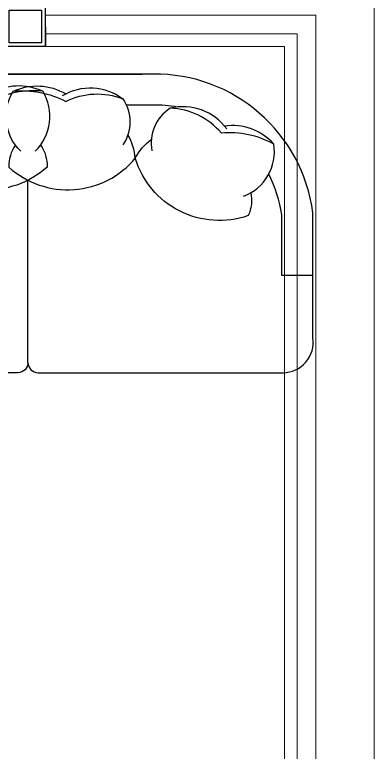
# Model space of a CAD drawing. Extents: x -678889171 to 586587, y -792238163 to 335485.
# Drawn here: x 91510 to 92485, y 65212 to 67212 of the extents above; entities that cross this region are included whole.
import ezdxf
from ezdxf.xclip import XClip

# ---------------------------------------------------------------- set-up
doc = ezdxf.new("R2010")
doc.units = 0
doc.header["$MEASUREMENT"] = 0
doc.header["$XCLIPFRAME"] = 2
doc.layers.get('0').update_dxf_attribs({"color": 8})
for name, color, linetype in [('9TH-FURN$0$XR-A-TYP-3-9-10$0$I-FURN-CHAR', 252, 'Continuous'), ('XR-A-9TH-FLOOR$0$A-SITE-PATT', 252, 'Continuous'), ('XR-A-TYP 00(OUTER)$0$A-GLAZ', 252, 'Continuous'), ('XR-A-TYP 00(OUTER)$0$A-SITE-PATT', 252, 'Continuous'), ('XR-A-TYP-4TH TO 10TH (OUTER)$0$A-DIM-IN', 252, 'Continuous')]:
    doc.layers.add(name, color=color, linetype=linetype)
doc.layers.add('XR-A-TYP 00(OUTER)$0$xref units$0$A-ELEV-P1', color=252, linetype='Continuous', lineweight=9)
doc.layers.add('XR-A-TYP 00(OUTER)$0$xref units$0$A-FLOR-HRAL-P2', color=252, linetype='Continuous', lineweight=20)

# ---------------------------------------------------------------- blocks, each defined once
blk = doc.blocks.new('9TH-FURN$0$XR-A-TYP-3-9-10$0$XREF_1BR$0$A$Ce4efe8a3')
at = {"layer": '9TH-FURN$0$XR-A-TYP-3-9-10$0$I-FURN-CHAR'}
for points in [[(-37.8, -167.9, -0.306663), (0, 0, -0.30633), (129.9, -21.7, 0.872847)], [(78.3, -324.2, 0.165541), (137.3, -353.3, 0.425989), (173.5, 6.6, 0.121523), (104.3, -3.2, -7.115464)], [(-74.1, -304.2, -0.14773), (-19.7, -161.4, -0.213343), (0, 0, -0.178662)], [(97.8, -312.1, -0.356772), (-74.1, -304.2, -0.249542), (-41.3, -158, 9.61688)]]:
    blk.add_lwpolyline(points, format="xyb", dxfattribs=at)
blk = doc.blocks.new('9TH-FURN$0$XR-A-TYP-3-9-10$0$A$C80ae6240')
blk.add_line((823.6, 15.4), (303.1, 15.4))
blk.add_line((823.6, 15.4), (303.1, 15.4))
for points in [[(823.6, 15.4, 0.414214), (852.6, 44.4), (852.6, 743.4, 0.460441), (753.1, 828.5), (396.3, 828.5, 0.380726), (0, 371.9), (0, -310.3)], [(574.7, 828.5), (574.7, 740), (402.3, 740, 0.083998), (286, 702.7, 0.083998)], [(94.1, 441.8, 0.047629), (88.5, 372.5)], [(823.6, 15.4, -0.414214), (852.6, -13.6), (852.6, -712.6, -0.460441), (753.1, -797.7), (396.3, -797.7, -0.380726), (0, -341.1), (0, 341.1)], [(94.1, -411, -0.047629), (88.5, -341.7)], [(574.7, -797.7), (574.7, -709.2), (402.3, -709.2, -0.083998), (286, -671.9, -0.083998)]]:
    blk.add_lwpolyline(points, format="xyb")
for points in [[(88.5, 372.5), (88.5, 296)], [(88.5, -341.7), (88.5, -265.2)]]:
    blk.add_lwpolyline(points)
at = {"xscale": -1}
for p, rotation in [((97.8, 421.1), 147.2810976092239), ((70.4, -255), 170.2220235007852)]:
    blk.add_blockref('9TH-FURN$0$XR-A-TYP-3-9-10$0$XREF_1BR$0$A$Ce4efe8a3', p, dxfattribs=dict(at, rotation=rotation))
for p, rotation in [((70.4, 285.8), 9.777976499214795), ((97.8, -390.3), 32.71890239077607)]:
    blk.add_blockref('9TH-FURN$0$XR-A-TYP-3-9-10$0$XREF_1BR$0$A$Ce4efe8a3', p, dxfattribs=dict(rotation=rotation))
blk = doc.blocks.new('XR-A-TYP 00(OUTER)$0$corner1')
at = {"layer": 'XR-A-TYP 00(OUTER)$0$A-GLAZ'}
for points in [[(67874.9, 8251.7), (67981.1, 8229.8), (67958.8, 8124.2), (67852.6, 8146)], [(67882.6, 8239.9), (67969.2, 8222.1), (67951.1, 8136), (67864.5, 8153.8)]]:
    blk.add_lwpolyline(points, close=True, dxfattribs=at)
blk = doc.blocks.new('XR-A-TYP 00(OUTER)')
at = {"layer": 'XR-A-TYP 00(OUTER)$0$A-GLAZ'}
for p, q in [((94392.9, 55043.8), (94392.9, 53603.8)), ((94392.9, 53603.8), (93378, 53603.8))]:
    blk.add_line(p, q, dxfattribs=at)
at = {"layer": 'XR-A-TYP 00(OUTER)$0$xref units$0$A-ELEV-P1'}
for p, q in [((95285, 45483.7), (95285, 53723.8)), ((94392.9, 53603.8), (95041.3, 53603.8)), ((95041.3, 45603.7), (95041.3, 53603.8))]:
    blk.add_line(p, q, dxfattribs=at)
at = {"layer": 'XR-A-TYP 00(OUTER)$0$xref units$0$A-FLOR-HRAL-P2'}
for p, q in [((94392.9, 53688.8), (95126.3, 53688.8)), ((95126.3, 45518.7), (95126.3, 53688.8)), ((94392.9, 53638.8), (95076.3, 53638.8)), ((95076.3, 45568.7), (95076.3, 53638.8))]:
    blk.add_line(p, q, dxfattribs=at)
at = {"layer": 'XR-A-TYP 00(OUTER)$0$A-SITE-PATT', "rotation": 101.6354231615295}
blk.add_blockref('XR-A-TYP 00(OUTER)$0$corner1', (116056.3, -11211.6), dxfattribs=at)
blk = doc.blocks.new('XR-A-TYP-4TH TO 10TH (OUTER)')
at = {"layer": 'XR-A-TYP-4TH TO 10TH (OUTER)$0$A-DIM-IN'}
ref = blk.add_blockref('XR-A-TYP 00(OUTER)', (0, 0), dxfattribs=at)
XClip(ref).set_block_clipping_path([(19908.0302680896, -24395.0039034439), (141486.3941120692, 77630.6383366612)])

msp = doc.modelspace()

# ---------------------------------------------------------------- block references
at = {"layer": '9TH-FURN$0$XR-A-TYP-3-9-10$0$I-FURN-CHAR', "xscale": -0.9500000000000066, "yscale": 0.9500000000000066, "zscale": 0.95, "rotation": 90}
msp.add_blockref('9TH-FURN$0$XR-A-TYP-3-9-10$0$A$C80ae6240', (91560.1, 67051.5), dxfattribs=at)
at = {"layer": 'XR-A-9TH-FLOOR$0$A-SITE-PATT'}
msp.add_blockref('XR-A-TYP-4TH TO 10TH (OUTER)', (-2800.4, 13522.1), dxfattribs=at)

doc.saveas('drawing.dxf')
